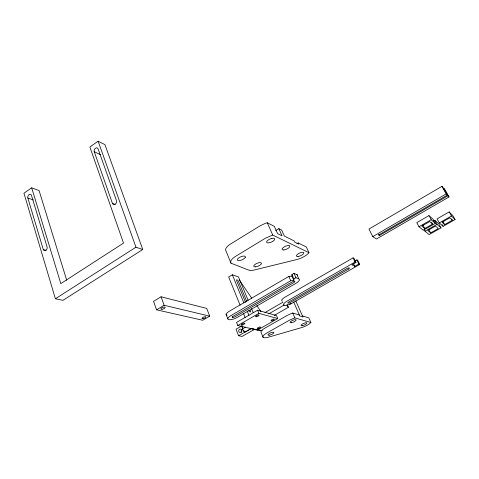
<?xml version="1.0" encoding="UTF-8"?>
<svg xmlns="http://www.w3.org/2000/svg" width="479" height="479" viewBox="0 0 479 479"><rect width="100%" height="100%" fill="white"/><g stroke="black" fill="none" stroke-linecap="round" stroke-linejoin="round"><path stroke-width="0.72" d="M296.89 274.581L298.818 278.88A7.029 2.317 -24 0 1 295.878 283.37L237.482 317.272A6.88 2.191 -22.4 0 1 228.699 319.649A6.88 2.191 -22.4 0 1 230.92 315.619L290.747 280.748L293.849 280.449L293.855 278.934L291.927 274.605L293.998 273.389L296.89 274.581A7.011 2.347 -24 0 1 297.543 275.617M296.956 243.727L298.231 242.967L306.356 247.02L308.967 252.678L308.26 253.529A10.754 3.832 -24.5 0 1 296.926 259.504L254.804 269.869A11.047 4.03 -23.3 0 1 248.649 270.084L231.01 263.193L225.567 249.912L225.866 248.553A11.412 4.503 -22.8 0 1 230.758 243.871L260.121 225.819L265.588 223.238L267.276 222.759L274.347 226.375L277.592 233.608L282.059 235.83L278.838 228.669L275.647 230.609M310.895 322.517L310.344 323.091A8.43 2.353 -23.9 0 1 301.423 327.642L268.587 337.138A8.622 2.449 -23.2 0 1 262.923 337.066A8.622 2.449 -23.2 0 1 267.078 332.863L289.466 320.182L294.83 317.858L310.895 322.517L308.835 317.876L302.53 315.978L302.944 316.918L299.794 315.978L293.675 301.92M31.686 187.81L23.95 193.235L55.402 298.77L62.965 300.333L142.76 249.493L104.937 144.646L98.111 141.215L89.872 146.999L123.534 243.093L60.809 283.598L31.686 187.81L39.08 190.582L66.749 280.359M55.402 298.77L135.958 247.2L142.76 249.493M161.052 296.788L153.561 301.357L156.573 309.823L202.707 320.265L209.7 316.152L206.706 308.404L161.052 296.788L164.111 305.261L209.7 316.152M156.573 309.823L164.111 305.261M248.134 300.327L238.476 276.922L232.345 274.79L228.663 277L240.093 305.111M447.961 195.761L379.398 235.548L378.59 235.003L447.332 195.085L443.069 187.564L441.943 186.343L368.956 229.076L372.77 236.608L376.458 239.003L449.051 196.929L444.811 189.456L443.704 188.259L447.961 195.761L449.051 196.929M293.849 280.449L291.933 276.132L288.831 276.419L229.207 311.314A6.862 2.221 -22.4 0 0 227.034 315.38M293.855 278.934L295.932 277.724L298.818 278.88M372.77 236.608L446.224 193.899L447.332 195.085M257.594 310.23L236.524 322.421L237.77 325.528L257.457 330.109L277.76 318.541L276.491 315.559L257.594 310.23L258.888 313.344L277.76 318.541M355.987 262.48L355.095 262.007L286.813 301.273A6.61 2.048 -23.8 0 0 284.131 305.297A6.61 2.048 -23.8 0 0 292.316 303.075L359.723 264.456L358.855 263.995L354.789 266.324L351.891 264.833L355.987 262.48L353.969 258.349L353.077 257.864L285.017 297.154A6.592 2.078 -23.7 0 0 282.382 301.213M237.77 325.528L258.888 313.344M428.974 215.586L416.766 222.627L418.993 226.765L423.286 230.267L435.345 223.37L433.106 219.292L428.974 215.586L431.244 219.729L435.345 223.37M242.655 327.828L241.865 325.864L236.009 329.235L238.59 335.725L242.015 336.438L254.63 329.366L261.839 330.767M264.965 312.571L282.927 302.225M354.538 261.235L356.849 259.905L357.723 260.372L359.723 264.456M418.993 226.765L431.244 219.729M251.595 328.349L244.5 332.402L242.446 328.959L245.667 327.115M268.857 313.799L284.316 304.925M433.501 220.987L434.758 220.262L438.782 223.885L440.985 227.878L429.178 234.596L424.993 231.177L424.053 229.435M449.176 211.916L437.076 218.855L439.315 222.915L443.099 226.339L455.05 219.544L452.799 215.544L449.176 211.916L451.457 215.975L455.05 219.544M432.573 224.046L429.717 221.543L421.819 226.076L424.765 228.519L432.573 224.046L431.615 222.298M274.162 315.433L288.352 307.32L287.208 304.692M439.315 222.915L451.457 215.975M424.993 231.177L436.992 224.322L440.985 227.878M452.362 220.202L449.883 217.777L442.057 222.244L444.626 224.609L452.362 220.202L451.721 219.053M430.645 232.902L438.291 228.549L435.477 226.076L427.741 230.495L430.645 232.902L428.783 229.471M238.59 335.725L251.289 328.588L256.367 329.576M299.375 315.026L292.723 313.021L291.471 313.434L287.376 315.338L265.067 328.025A8.598 2.497 -23.1 0 0 261.133 332.558L263.109 337.354M308.967 252.678L272.743 235.051L265.534 238.135L235.878 256.169A11.496 4.359 -22.8 0 0 230.914 260.804L230.591 262.133L231.01 263.193M257.816 329.857L262.169 330.702M251.289 328.588L253.96 329.211M43.272 249.481A2.605 1.928 -70.1 0 0 45.84 250.403A2.605 1.928 -70.1 0 0 47.086 246.936L31.512 195.456A2.515 1.814 -67.4 0 0 29.063 194.678A2.515 1.814 -67.4 0 0 27.848 198.013L43.272 249.481L45.996 250.254M27.848 198.013L33.267 199.947M112.409 203.318A2.676 2.072 -66.3 0 0 115.223 204.162A2.676 2.072 -66.3 0 0 116.481 200.593L98.135 148.963A2.587 1.94 -63.6 0 0 95.459 148.268A2.587 1.94 -63.6 0 0 94.231 151.693L112.409 203.318L115.158 204.425M94.231 151.693L100.488 154.693M278.838 228.669L281.676 230.118L284.346 236.039L294.142 240.931L294.675 242.093L298.758 244.122L298.231 242.967M239.237 279.91L251.774 298.243M256.786 305.572L260.965 311.685M286.951 304.979L288.352 307.32M441.943 186.343L446.224 193.899M442.716 221.172L444.626 224.609M442.153 224.627L443.099 226.339M434.758 220.262L436.992 224.322M378.691 234.249L379.398 235.548M422.873 225.016L424.765 228.519M356.849 259.905L358.855 263.995M353.077 257.864L355.095 262.007M353.37 263.402L354.789 266.324M293.998 273.389L295.932 277.724M267.276 222.759L272.743 235.051M288.831 276.419L290.747 280.748M295.842 300.938L302.878 316.9M292.723 313.021L294.83 317.858M251.541 308.584L253.247 312.715M246.787 301.596L238.608 281.724A1.886 0.665 59.4 0 0 237.045 279.796A1.886 0.665 59.4 0 0 236.824 281.125L245.577 302.447M232.345 274.79L243.853 302.908M247.224 311.14L248.912 315.254M243.44 313.338L245.116 317.451M243.709 330.444L244.5 332.402M232.129 316.17L232.62 317.391A2.012 0.641 -22.4 0 0 235.183 316.697L294.256 282.323A2.054 0.677 -24 0 0 294.567 281.239A2.054 0.677 -24 0 0 292.148 281.933L233.267 316.212A2.012 0.641 -22.4 0 0 232.614 317.391M226.1 314.535L227.8 318.822M98.111 141.215L135.958 247.2M241.865 325.864L242.446 328.959M291.927 274.605L291.933 276.132M250.451 310.506A1.922 0.689 60.3 0 1 250.373 311.967A1.922 0.689 60.3 0 1 248.894 310.464M290.998 303.518A1.76 1.581 -73.3 0 1 290.645 303.782M290.244 303.943A1.76 1.581 -73.3 0 1 289.424 303.92M241.536 332.175A1.724 1.497 -77.2 0 1 242.302 329.863M241.147 331.42A2.868 2.491 -77.3 0 1 241.614 330.013M245.236 257.409L244.835 257.971A4.311 1.635 -22.8 0 1 240.841 260.235A4.311 1.635 -22.8 0 1 237.47 260.151L237.327 259.75A4.311 1.635 -22.8 0 1 241.853 256.403A4.311 1.635 -22.8 0 1 245.236 257.409M348.712 268.959L290.388 302.447A1.928 0.599 -23.8 0 1 287.993 303.093A1.928 0.599 -23.8 0 1 288.777 301.92L346.91 268.533A1.982 0.629 -25.3 0 1 349.173 267.881A1.982 0.629 -25.3 0 1 348.712 268.959M271.868 238.392L270.821 238.698A4.359 1.676 -23.9 0 0 267.001 241.159A4.359 1.676 -23.9 0 0 267.749 242.871L268.569 242.871A4.359 1.676 -23.9 0 0 274.377 239.949A4.359 1.676 -23.9 0 0 271.868 238.392M298.016 256.481A4.03 1.437 -24.5 0 0 303.818 253.062A4.03 1.437 -24.5 0 0 298.489 253.607A4.03 1.437 -24.5 0 0 298.016 256.481M283.855 249.942A4.191 1.551 -24.2 0 0 289.843 246.374A4.191 1.551 -24.2 0 0 284.227 246.901A4.191 1.551 -24.2 0 0 283.855 249.942M255.588 266.845A4.143 1.509 -23.3 0 0 261.432 263.36A4.143 1.509 -23.3 0 0 255.726 263.983A4.143 1.509 -23.3 0 0 255.588 266.845M203.036 318.655A2.102 0.689 -21.6 0 0 205.91 316.966A2.102 0.689 -21.6 0 0 202.88 317.433A2.102 0.689 -21.6 0 0 203.036 318.655M162.136 309.248A2.305 0.814 -20.4 0 0 165.207 307.392A2.305 0.814 -20.4 0 0 161.776 307.871A2.305 0.814 -20.4 0 0 162.136 309.248M258.049 328.63A1.796 0.533 -22.9 0 0 260.582 327.187A1.796 0.533 -22.9 0 0 258.103 327.618A1.796 0.533 -22.9 0 0 258.049 328.63M242.272 324.9A1.874 0.575 -22.6 0 0 244.883 323.397A1.874 0.575 -22.6 0 0 242.272 323.828A1.874 0.575 -22.6 0 0 242.272 324.9M256.457 316.727A1.88 0.581 -22.9 0 0 259.103 315.206A1.88 0.581 -22.9 0 0 256.51 315.619A1.88 0.581 -22.9 0 0 256.457 316.727M271.791 320.792A1.808 0.539 -23.3 0 0 274.353 319.331A1.808 0.539 -23.3 0 0 271.898 319.744A1.808 0.539 -23.3 0 0 271.791 320.792M241.182 332.061A1.736 1.503 -77.1 0 0 240.775 329.145A1.736 1.503 -77.1 0 0 238.734 331.163A1.736 1.503 -77.1 0 0 241.182 332.061M302.315 325.684A3.161 0.88 -23.9 0 0 306.865 323.133A3.161 0.88 -23.9 0 0 302.704 323.87A3.161 0.88 -23.9 0 0 302.315 325.684M291.418 322.696A3.257 0.94 -23.7 0 0 296.088 320.068A3.257 0.94 -23.7 0 0 291.753 320.81A3.257 0.94 -23.7 0 0 291.418 322.696M269.288 335.192A3.233 0.916 -23.2 0 0 273.868 332.612A3.233 0.916 -23.2 0 0 269.473 333.402A3.233 0.916 -23.2 0 0 269.288 335.192"/></g></svg>
